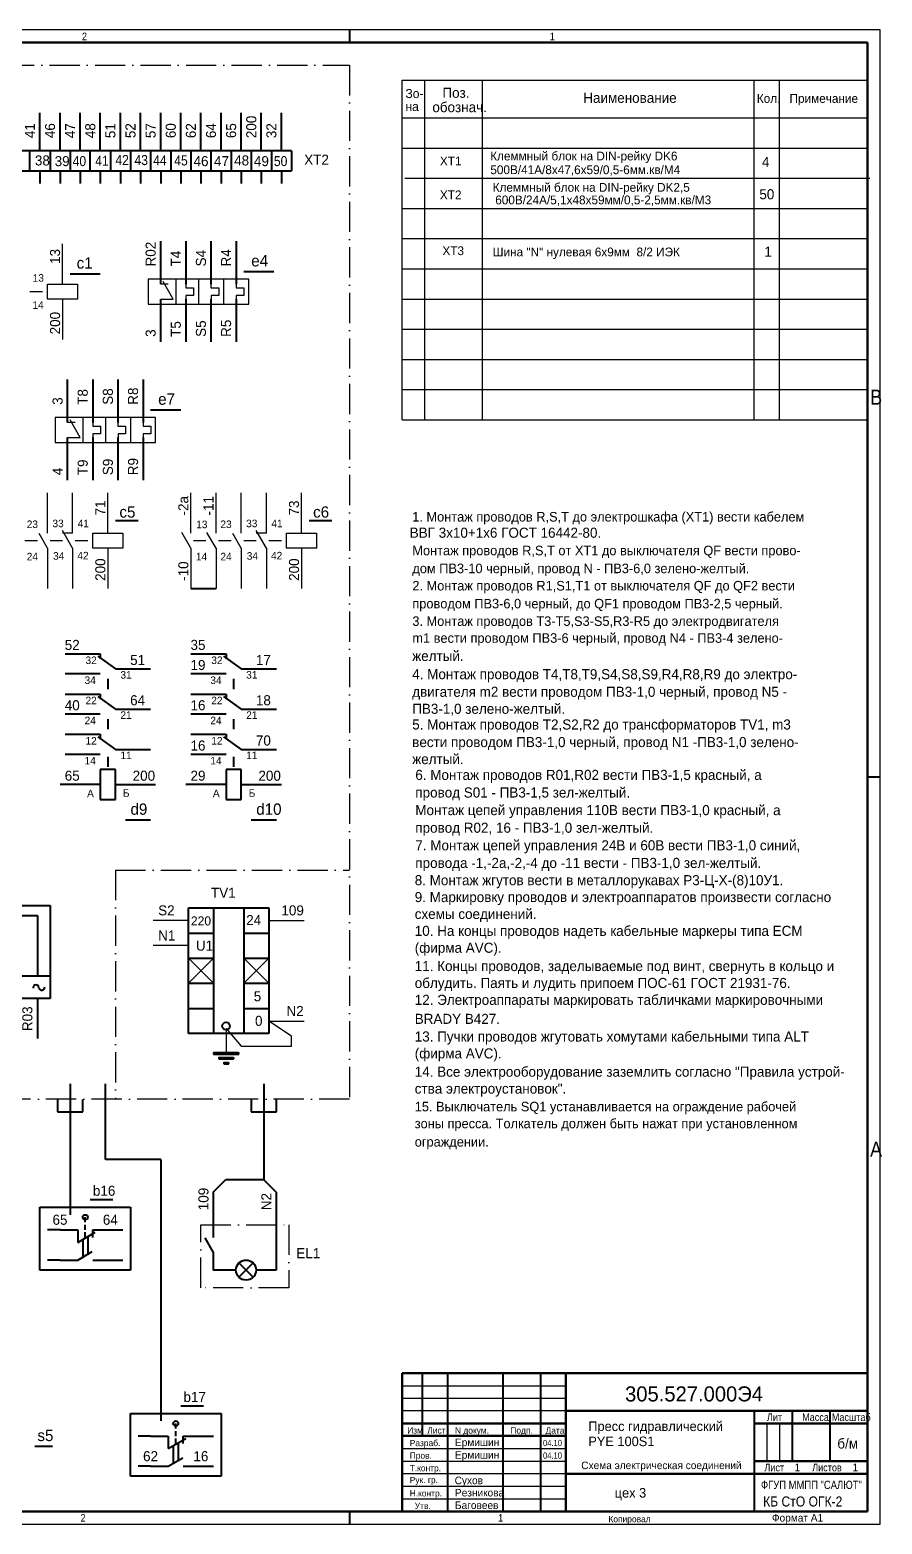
# Model space of a CAD drawing. Extents: x 0 to 842, y 0 to 594.
# Drawn here: x 503 to 842, y 0 to 594 of the extents above; entities that cross this region are included whole.
import ezdxf

# ---------------------------------------------------------------- set-up
doc = ezdxf.new("R2010")
doc.units = 0
doc.linetypes.add('ACAD_ISO10W100', pattern=[18, 12, -3, 0, -3])
doc.layers.get('0').update_dxf_attribs({"linetype": 'CONTINUOUS', "lineweight": 40})
for name, color, linetype, lineweight in [('СЛОЙ1', 3, 'CONTINUOUS', 30), ('Слой2', 4, 'ACAD_ISO10W100', 25), ('Слой3 -060mm', 6, 'CONTINUOUS', 50)]:
    doc.layers.add(name, color=color, linetype=linetype, lineweight=lineweight)
doc.styles.get("Standard").update_dxf_attribs({"font": 'cad2win.shx'})

# ---------------------------------------------------------------- blocks, each defined once
blk = doc.blocks.new('ЛАМПА')
for p, q in [((0, 0), (8.02, 0)), ((14.81, -2.83), (9.15, 2.83)), ((14.81, 2.83), (9.15, -2.83)), ((9.15, 2.83), (9.15, 2.83)), ((16, -0.01), (25, 0))]:
    blk.add_line(p, q)
blk.add_circle((11.98, 0), 4)
blk = doc.blocks.new('контакт размыкающ')
for p, q in [((0, 0), (7, 0)), ((7, 0), (7, -5)), ((13, 0), (20, 0)), ((13, -3), (13, 0)), ((7, -5), (13.98, -0.97))]:
    blk.add_line(p, q)
blk = doc.blocks.new('контакт замыкающ')
for p, q in [((0, 0), (7, 0)), ((7, 0), (12.8, 3.35)), ((13, 0), (20, 0))]:
    blk.add_line(p, q)

msp = doc.modelspace()

# ---------------------------------------------------------------- linework, layer by layer
for p, q in [((630.13, 589.02), (630.13, 594.02)), ((507, 546), (507, 561)), ((515, 546), (515, 561)), ((523, 546), (523, 561)), ((531, 546), (531, 561)), ((539, 546), (539, 561)), ((547, 546), (547, 561)), ((555, 546), (555, 561)), ((563, 546), (563, 561)), ((571, 546), (571, 561)), ((579, 546), (579, 561)), ((587, 546), (587, 561)), ((595, 546), (595, 561)), ((603, 546), (603, 561)), ((527, 546), (447, 546)), ((503, 538), (503, 546)), ((511, 546), (511, 538)), ((519, 546), (519, 538)), ((527, 538), (527, 546)), ((567, 546), (527, 546)), ((535, 546), (535, 538)), ((543, 546), (543, 538)), ((551, 546), (551, 538)), ((559, 546), (559, 538)), ((567, 546), (567, 538)), ((607, 546), (567, 546)), ((575, 546), (575, 538)), ((583, 546), (583, 538)), ((591, 546), (591, 538)), ((599, 546), (599, 538)), ((607, 546), (607, 538)), ((447, 538), (527, 538)), ((507, 538), (507, 533)), ((515, 538), (515, 533)), ((523, 538), (523, 533)), ((527, 538), (567, 538)), ((531, 538), (531, 533)), ((539, 538), (539, 533)), ((547, 538), (547, 533)), ((555, 538), (555, 533)), ((563, 538), (563, 533)), ((567, 538), (607, 538)), ((571, 538), (571, 533)), ((579, 538), (579, 533)), ((587, 538), (587, 533)), ((595, 538), (595, 533)), ((603, 538), (603, 533)), ((555, 493), (555, 510)), ((565, 510), (565, 493)), ((575, 510), (575, 493)), ((585, 510), (585, 493)), ((519, 497), (531, 497)), ((588, 498), (600, 498)), ((555, 470), (555, 487)), ((565, 487), (565, 470)), ((575, 487), (575, 470)), ((585, 487), (585, 470)), ((518, 438), (518, 455)), ((528, 455), (528, 438)), ((538, 455), (538, 438)), ((548, 455), (548, 438)), ((551, 443), (563, 443)), ((518, 415), (518, 432)), ((528, 432), (528, 415)), ((538, 432), (538, 415)), ((548, 432), (548, 415)), ((537, 399), (546, 399)), ((614, 399), (623, 399)), ((567, 372), (577, 372)), ((517, 346), (531, 346)), ((530, 345), (536.98, 340)), ((531, 346), (531, 344)), ((567, 346), (581, 346)), ((580, 345), (586.98, 340)), ((581, 346), (581, 344)), ((537, 340), (551, 340)), ((587, 340), (601, 340)), ((531, 338), (517, 338)), ((534, 336), (534, 332)), ((581, 338), (567, 338)), ((584, 336), (584, 332)), ((517, 330), (531, 330)), ((530, 329), (536.98, 324)), ((531, 330), (531, 328)), ((567, 330), (581, 330)), ((580, 329), (586.98, 324)), ((581, 330), (581, 328)), ((531, 322), (517, 322)), ((537, 324), (551, 324)), ((581, 322), (567, 322)), ((587, 324), (601, 324)), ((534, 320), (534, 316)), ((584, 320), (584, 316)), ((517, 314), (531, 314)), ((530, 313), (536.98, 308)), ((531, 314), (531, 312)), ((567, 314), (581, 314)), ((580, 313), (586.98, 308)), ((581, 314), (581, 312)), ((531, 306), (517, 306)), ((534, 305), (534, 301)), ((537, 308), (551, 308)), ((581, 306), (567, 306)), ((584, 305), (584, 301)), ((587, 308), (601, 308)), ((537, 300.02), (531, 300.02)), ((531, 300.02), (531, 288.02)), ((537, 288.02), (537, 300.02)), ((587, 300.02), (581, 300.02)), ((581, 300.02), (581, 288.02)), ((587, 288.02), (587, 300.02)), ((836, 297.04), (841, 297.04)), ((531, 294), (515, 294)), ((537, 294), (553, 294)), ((581, 294), (565, 294)), ((587, 294), (603, 294)), ((531, 288.02), (537, 288.02)), ((581, 288.02), (587, 288.02)), ((541, 280), (551, 280)), ((591, 280), (601, 280)), ((471, 246), (511, 246)), ((511, 246), (511, 218)), ((566, 245), (598, 245)), ((566, 195), (566, 245)), ((576, 245), (576, 195)), ((588, 245), (588, 195)), ((598, 245), (598, 195)), ((486, 242), (506, 242)), ((506, 242), (506, 218)), ((566, 235), (576, 235)), ((588, 235), (598, 235)), ((566, 225), (576, 225)), ((588, 225), (598, 225)), ((471, 218), (511, 218)), ((511, 218), (511, 209)), ((566, 215), (576, 215)), ((588, 215), (598, 215)), ((511, 209), (471, 209)), ((506, 209), (506, 193)), ((566, 205), (576, 205)), ((588, 205), (598, 205)), ((598, 195), (566, 195)), ((576, 187.5), (586, 187.5)), ((576.04, 187.48), (576.04, 186.81)), ((576.04, 186.81), (586.03, 186.81)), ((578, 185.5), (584, 185.5)), ((578.15, 185.54), (578.15, 184.95)), ((578.15, 184.95), (584.08, 184.95)), ((584.08, 184.95), (584.08, 185.54)), ((586.03, 186.81), (586.03, 187.48)), ((580, 183.5), (582, 183.5)), ((580.1, 183.51), (580.1, 183)), ((580.1, 183), (582.05, 183)), ((582.05, 183), (582.05, 183.51)), ((519, 175), (519, 123)), ((533, 145), (533, 175)), ((596, 175), (596, 137)), ((514, 168.86), (514, 163.86)), ((524, 163.86), (524, 168.86)), ((591, 168.86), (591, 163.86)), ((601, 163.86), (601, 168.86)), ((514, 163.86), (524, 163.86)), ((591, 163.86), (601, 163.86)), ((555, 145), (533, 145)), ((555, 145), (555, 41)), ((575.92, 132), (580.92, 137)), ((580.92, 137), (595.92, 137)), ((595.92, 137), (600.92, 132)), ((575.92, 132), (575.92, 119)), ((600.92, 132), (600.92, 101)), ((507, 126), (543, 126)), ((507, 101), (507, 126)), ((527, 129), (536, 129)), ((543, 126), (543, 101)), ((525, 120), (525, 122)), ((525, 117), (525, 119)), ((515, 117), (510, 117)), ((524, 113), (524, 106)), ((525, 114), (525, 116)), ((526, 114), (526, 107)), ((535, 117), (540, 117)), ((543, 101), (507, 101)), ((515, 105), (510, 105)), ((535, 105), (540, 105)), ((659, 60.04), (659, 35.04)), ((669, 60.04), (669, 5.04)), ((691, 60.04), (691, 5.04)), ((706, 60.04), (706, 5.04)), ((543, 44), (579, 44)), ((543, 19), (543, 44)), ((563, 47), (572, 47)), ((579, 44), (579, 19)), ((791, 45.04), (791, 5.04)), ((806, 45.04), (806, 25.04)), ((821, 45.04), (821, 25.04)), ((561, 38), (561, 40)), ((561, 35), (561, 37)), ((505, 31), (512, 31)), ((551, 35), (546, 35)), ((560, 31), (560, 24)), ((561, 32), (561, 34)), ((562, 32), (562, 25)), ((571, 35), (576, 35)), ((579, 19), (543, 19)), ((551, 23), (546, 23)), ((571, 23), (576, 23)), ((630.15, 0), (630.15, 5))]:
    msp.add_line(p, q)
for centre, radius in [((581, 198), 1.5), ((525, 122), 1), ((561, 40), 1)]:
    msp.add_circle(centre, radius)
for centre, radius, start, end in [((505.41, 213.19), 1.15, 5.96284, 185.22937), ((507.73, 213.47), 1.19, 187.95546, 3.49927)]:
    msp.add_arc(centre, radius, start, end)
at = {"layer": 'СЛОЙ1'}
for p, q in [((841, 594.04), (0, 594.04)), ((841, 0.04), (841, 594.04)), ((651, 574.04), (835.95, 574.04)), ((651, 439.04), (651, 574.04)), ((660, 439.04), (660, 574.04)), ((683, 439.04), (683, 574.04)), ((791, 439.04), (791, 574.04)), ((801, 439.04), (801, 574.04)), ((651, 559.04), (835.95, 559.04)), ((651, 547.04), (835.95, 547.04)), ((652, 535.04), (836.95, 535.04)), ((651, 523.04), (835.95, 523.04)), ((651, 511.04), (835.95, 511.04)), ((516, 493), (516, 509)), ((651, 499.04), (835.95, 499.04)), ((590, 495), (550, 495)), ((550, 495), (550, 485)), ((560, 487), (555.97, 493.98)), ((561, 495), (561, 485)), ((570, 495), (570, 485)), ((580, 495), (580, 485)), ((590, 485), (590, 495)), ((503, 490), (508, 490)), ((509.98, 487), (509.98, 493)), ((509.98, 493), (521.98, 493)), ((521.98, 493), (521.98, 487)), ((558, 493), (555, 493)), ((565, 493), (565, 491.48)), ((565, 491.48), (568.06, 491.48)), ((565.06, 488.49), (565.06, 487.02)), ((568.06, 488.49), (565.06, 488.49)), ((568.06, 491.48), (568.06, 488.49)), ((575, 493), (575, 491.48)), ((575, 491.48), (578.06, 491.48)), ((578.06, 488.49), (575.06, 488.49)), ((575.06, 488.49), (575.06, 487.02)), ((578.06, 491.48), (578.06, 488.49)), ((585, 493), (585, 491.48)), ((585, 491.48), (588.06, 491.48)), ((585.06, 488.49), (585.06, 487.02)), ((588.06, 488.49), (585.06, 488.49)), ((588.06, 491.48), (588.06, 488.49)), ((521.98, 487), (509.98, 487)), ((516, 487), (516, 471)), ((550, 485), (590, 485)), ((555, 487), (560, 487)), ((651, 487.04), (835.95, 487.04)), ((651, 475.04), (835.95, 475.04)), ((651, 463.04), (835.95, 463.04)), ((651, 451.04), (835.95, 451.04)), ((553, 440), (513, 440)), ((513, 440), (513, 430)), ((524, 440), (524, 430)), ((533, 440), (533, 430)), ((543, 440), (543, 430)), ((553, 430), (553, 440)), ((521, 438), (518, 438)), ((523, 432), (518.97, 438.98)), ((528, 438), (528, 436.48)), ((528, 436.48), (531.06, 436.48)), ((531.06, 436.48), (531.06, 433.49)), ((538, 438), (538, 436.48)), ((538, 436.48), (541.06, 436.48)), ((541.06, 436.48), (541.06, 433.49)), ((548, 438), (548, 436.48)), ((548, 436.48), (551.06, 436.48)), ((551.06, 436.48), (551.06, 433.49)), ((651, 439.04), (835.95, 439.04)), ((513, 430), (553, 430)), ((518, 432), (523, 432)), ((528.06, 433.49), (528.06, 432.02)), ((531.06, 433.49), (528.06, 433.49)), ((541.06, 433.49), (538.06, 433.49)), ((538.06, 433.49), (538.06, 432.02)), ((548.06, 433.49), (548.06, 432.02)), ((551.06, 433.49), (548.06, 433.49)), ((510, 394), (510, 410)), ((520, 394), (520, 410)), ((534, 394), (534, 410)), ((567, 394), (567, 410)), ((577, 394), (577, 410)), ((587, 394), (587, 410)), ((597, 394), (597, 410)), ((611, 394), (611, 410)), ((510, 388), (506.65, 393.8)), ((520, 388), (516, 395)), ((520, 394), (516, 394)), ((527.98, 388), (527.98, 394)), ((527.98, 394), (539.98, 394)), ((539.98, 394), (539.98, 388)), ((567, 388), (563.4, 394.23)), ((577, 388), (573.4, 394.23)), ((587, 388), (583.65, 393.8)), ((597, 388), (593, 395)), ((597, 394), (593, 394)), ((604.98, 388), (604.98, 394)), ((604.98, 394), (616.98, 394)), ((616.98, 394), (616.98, 388)), ((501, 391), (506, 391)), ((510, 388), (510, 372)), ((511, 391), (516, 391)), ((520, 388), (520, 372)), ((521, 391), (526, 391)), ((539.98, 388), (527.98, 388)), ((534, 388), (534, 372)), ((567, 388), (567, 372)), ((568, 391), (573, 391)), ((577, 388), (577, 372)), ((578, 391), (583, 391)), ((587, 388), (587, 372)), ((588, 391), (593, 391)), ((597, 388), (597, 372)), ((598, 391), (603, 391)), ((616.98, 388), (604.98, 388)), ((611, 388), (611, 372)), ((566, 240), (552, 240)), ((598, 240), (612, 240)), ((566, 230), (552, 230)), ((566, 225), (576, 215)), ((576, 225), (566, 215)), ((598, 225), (588, 215)), ((588, 225), (598, 215)), ((581, 197), (581, 187)), ((581, 197), (587, 190)), ((598, 200), (612, 200)), ((607, 194), (598, 200)), ((607, 190), (607, 194)), ((587, 190), (607, 190)), ((651, 55.04), (716, 55.04)), ((651, 50.04), (716, 50.04)), ((716, 45.04), (651, 45.04)), ((796, 40.04), (796, 25.04)), ((801, 40.04), (801, 25.04)), ((651, 30.04), (716, 30.04)), ((651, 25.04), (716, 25.04)), ((716, 20.04), (651, 20.04)), ((651, 15.04), (716, 15.04)), ((651, 10.04), (716, 10.04)), ((0, 0.04), (841, 0.04))]:
    msp.add_line(p, q, dxfattribs=at)
at = {"layer": 'Слой2'}
for p, q in [((185, 580), (630, 580)), ((630, 580), (630, 169)), ((537, 260), (537, 169)), ((537, 260), (630, 260)), ((630, 169), (196, 169)), ((570.92, 119), (605.92, 119)), ((570.92, 94), (570.92, 119)), ((605.92, 119), (605.92, 94)), ((605.92, 94), (570.92, 94))]:
    msp.add_line(p, q, dxfattribs=at)
at = {"layer": 'Слой3 -060mm'}
for p, q in [((20, 589.04), (836, 589.04)), ((836, 589.04), (836, 5.04)), ((836, 60.04), (651, 60.04)), ((651, 60.04), (651, 5.04)), ((716, 60.04), (716, 5.04)), ((716, 45.04), (836, 45.04)), ((651, 40.04), (716, 40.04)), ((791, 40.04), (836, 40.04)), ((651, 35.04), (716, 35.04)), ((791, 25.04), (836, 25.04)), ((716, 20.04), (836, 20.04)), ((836, 5.04), (20, 5.04))]:
    msp.add_line(p, q, dxfattribs=at)

# ---------------------------------------------------------------- block references
for name, p, rotation in [('контакт замыкающ', (576, 101), 90), ('ЛАМПА', (600.92, 101), 180)]:
    msp.add_blockref(name, p, dxfattribs=dict(rotation=rotation))
for name, p in [('контакт размыкающ', (515, 117)), ('контакт замыкающ', (515, 105)), ('контакт размыкающ', (551, 35)), ('контакт замыкающ', (551, 23))]:
    msp.add_blockref(name, p)

# ---------------------------------------------------------------- texts
at = {"width": 0.9}
for s, height, p in [('2', 3, (523.69, 589.95)), ('1', 3, (709.69, 589.95)), ('40', 4, (520, 539.87)), ('41', 4, (529, 540)), ('42', 4, (537, 540.29)), ('43', 4, (544.58, 540.28)), ('44', 4, (552, 540.15)), ('45', 4, (560.4, 540.14)), ('50', 4, (600, 539.87)), ('В', 6, (837, 445.04)), ('А', 6, (837, 146.04)), ('2', 3, (523.15, 1)), ('1', 3, (689.15, 1))]:
    msp.add_text(s, height=height, dxfattribs=at).set_placement(p)
for s, p in [('200', (593, 551)), ('41', (505, 551)), ('46', (513, 551)), ('47', (521, 551)), ('48', (529, 551)), ('51', (537, 551)), ('52', (545, 551)), ('57', (553, 551)), ('60', (561, 551)), ('62', (569, 551)), ('64', (577, 551)), ('65', (585, 551)), ('32', (601, 551)), ('13', (515, 501)), ('R02', (553, 500)), ('T4', (563, 500)), ('S4', (573, 500)), ('R4', (583, 500)), ('200', (515, 473)), ('T5', (563, 472)), ('S5', (573, 472)), ('R5', (583, 472)), ('3', (553, 472)), ('R8', (546, 445)), ('3', (516, 445)), ('T8', (526, 445)), ('S8', (536, 445)), ('T9', (526, 417)), ('S9', (536, 417)), ('R9', (546, 417)), ('4', (516, 417)), ('71', (533, 401)), ('-2a', (566, 401)), ('-11', (576, 401)), ('73', (610, 401)), ('200', (533, 375)), ('-10', (566, 375)), ('200', (610, 375)), ('R03', (504, 196)), ('109', (574, 124.79)), ('N2', (599, 124.79))]:
    msp.add_text(s, height=4, rotation=90).set_placement(p)
for s, height, p in [('38', 4, (505, 540.14)), ('39', 4, (512.86, 539.86)), ('46', 4, (568.07, 539.86)), ('47', 4, (576.21, 539.87)), ('48', 4, (584.21, 540.14)), ('49', 4, (592.07, 539.86)), ('ХТ2', 4, (612.06, 540.44)), ('ХТ1', 3.5, (666, 540.15)), ('Клеммный блок на DIN-рейку DK6', 3.5, (686, 542.15)), ('4', 4, (794, 539.52)), ('500B/41A/8x47,6x59/0,5-6мм.кв/M4', 3.5, (686.05, 536.69)), ('ХТ2', 3.5, (666, 526.69)), ('Клеммный блок на DIN-рейку DK2,5', 3.5, (687, 529.69)), ('50', 4, (793, 526.69)), ('600В/24А/5,1х48х59мм/0,5-2,5мм.кв/М3', 3.5, (688, 524.69)), ('ХТ3', 3.5, (667, 504.5)), ('Шина "N" нулевая 6х9мм  8/2 ИЭК', 3.5, (687, 504)), ('1', 4, (795, 503.88)), ('c1', 4.5, (521.6, 499.14)), ('e4', 4.5, (591, 500)), ('e7', 4.5, (554, 445)), ('c5', 4.5, (538.6, 400.14)), ('c6', 4.5, (615.6, 400.14)), ('1. Монтаж проводов R,S,T до электрошкафа (ХТ1) вести кабелем', 3.8, (655, 398.59)), ('ВВГ 3х10+1х6 ГОСТ 16442-80.', 4, (654, 392.14)), ('Монтаж проводов R,S,T от ХТ1 до выключателя QF вести прово-', 3.8, (655.05, 385.17)), ('дом ПВ3-10 черный, провод N - ПВ3-6,0 зелено-желтый.', 3.8, (655.05, 378.05)), ('2. Монтаж проводов R1,S1,T1 от выключателя QF до QF2 вести ', 3.8, (655.05, 371.17)), ('проводом ПВ3-6,0 черный, до QF1 проводом ПВ3-2,5 черный.', 3.8, (655.05, 364.05)), ('3. Монтаж проводов T3-T5,S3-S5,R3-R5 до электродвигателя ', 3.8, (655.05, 357.09)), ('52', 4, (516.86, 347.54)), ('35', 4, (566.86, 347.54)), ('m1 вести проводом ПВ3-6 черный, провод N4 - ПВ3-4 зелено-', 3.8, (655.05, 350.37)), ('51', 4, (542.86, 341.54)), ('17', 4, (592.86, 341.54)), ('желтый.', 4, (655, 343.14)), ('19', 4, (566.86, 339.54)), ('4. Монтаж проводов T4,T8,T9,S4,S8,S9,R4,R8,R9 до электро-', 4, (655, 335.9)), ('двигателя m2 вести проводом ПВ3-1,0 черный, провод N5 -', 4, (655, 328.9)), ('40', 4, (516.86, 323.54)), ('64', 4, (542.86, 325.54)), ('16', 4, (566.86, 323.54)), ('18', 4, (592.86, 325.54)), ('ПВ3-1,0 зелено-желтый.', 4, (655, 322.14)), ('5. Монтаж проводов T2,S2,R2 до трансформаторов TV1, m3', 4, (655, 315.9)), ('16', 4, (566.86, 307.54)), ('70', 4, (592.86, 309.54)), ('вести проводом ПВ3-1,0 черный, провод N1 -ПВ3-1,0 зелено-', 4, (655, 308.9)), ('желтый.', 4, (655, 302.14)), ('65', 4, (516.86, 295.54)), ('200', 4, (543.86, 295.54)), ('29', 4, (566.86, 295.54)), ('200', 4, (593.86, 295.54)), ('6. Монтаж проводов R01,R02 вести ПВ3-1,5 красный, а ', 4, (656.23, 295.86)), ('провод S01 - ПВ3-1,5 зел-желтый.', 4, (656.23, 288.86)), ('d9', 4.5, (543, 282)), ('d10', 4.5, (593, 282)), ('Монтаж цепей управления 110В вести ПВ3-1,0 красный, а ', 4, (656.23, 281.86)), ('провод R02, 16 - ПВ3-1,0 зел-желтый.', 4, (656.23, 274.86)), ('7. Монтаж цепей управления 24В и 60В вести ПВ3-1,0 синий,', 4, (656.23, 267.86)), ('провода -1,-2а,-2,-4 до -11 вести - ПВ3-1,0 зел-желтый.', 4, (656.23, 260.86)), ('8. Монтаж жгутов вести в металлорукавах Р3-Ц-Х-(8)10У1.', 4, (656, 254)), ('TV1', 4, (575, 249)), ('9. Маркировку проводов и электроаппаратов произвести согласно', 4, (656, 247.29)), ('S2', 4, (554, 242)), ('109', 4, (603, 242)), ('схемы соединений.', 4, (656, 240.57)), ('220', 3.6, (567, 238)), ('24', 4, (589, 238.14)), ('10. На концы проводов надеть кабельные маркеры типа ECM', 4, (656, 233.86)), ('N1', 4, (554, 232)), ('U1', 4, (569, 228)), ('(фирма AVC).', 4, (656, 227.14)), ('11. Концы проводов, заделываемые под винт, свернуть в кольцо и', 4, (656, 219.86)), ('облудить. Паять и лудить припоем ПОС-61 ГОСТ 21931-76.', 4, (656, 213.14)), ('5', 4, (592, 207.86)), ('12. Электроаппараты маркировать табличками маркировочными', 4, (656, 206.43)), ('0', 4, (592.5, 198.07)), ('N2', 4, (605, 202)), ('BRADY B427.', 4, (656, 198.87)), ('13. Пучки проводов жгутовать хомутами кабельными типа ALT', 4, (656, 191.86)), ('(фирма AVC).', 4, (656, 185.14)), ('14. Все электрооборудование заземлить согласно "Правила устрой-', 4, (656, 177.86)), ('ства электроустановок".', 4, (656, 171.14)), ('15. Выключатель SQ1 устанавливается на ограждение рабочей', 3.8, (656, 164.09)), ('зоны пресса. Толкатель должен быть нажат при установленном', 3.8, (656, 157.37)), ('ограждении.', 3.8, (656, 150.09)), ('b16', 4, (528.05, 130.54)), ('65', 4, (512, 119)), ('64', 4, (532, 119)), ('EL1', 4, (608.93, 105.71)), ('305.527.000Э4', 6, (739.61, 48.76)), ('b17', 4, (564.05, 48.54)), ('s5', 4.5, (506, 33)), ('Пресс гидравлический', 3.8, (725, 37)), ('PYE 100S1', 3.8, (725, 31)), ('б/м', 4, (824, 30.04)), ('62', 4, (548, 25)), ('16', 4, (568, 25)), ('1', 3, (807, 21.04)), ('1', 3, (830, 21.04)), ('цех 3', 3.8, (735.5, 10.54))]:
    msp.add_text(s, height=height).set_placement(p)
at = {"color": 0}
for s, height, width, p in [('ФГУП ММПП "САЛЮТ"', 3.3, 0.85, (793.64, 13.96)), ('КБ СтО ОГК-2', 4, 0.9, (794.5, 7))]:
    msp.add_text(s, height=height, dxfattribs=dict(at, width=width)).set_placement(p)
at = {"layer": 'СЛОЙ1'}
for s, height, p in [('Зо-', 3.6, (652.3, 566.94)), ('Поз.', 4, (667, 567.04)), ('на', 3.6, (652.3, 561.8)), ('обознач.', 4, (663, 561.33)), ('Наименование', 4, (723, 565.04)), ('Кол.', 3.5, (792, 565.04)), ('Примечание', 3.5, (805, 565.04)), ('13', 3, (504.12, 493.93)), ('14', 3, (504, 483.14)), ('23', 3, (501.75, 396)), ('33', 3, (511.97, 396.33)), ('41', 3, (522, 396.29)), ('13', 3, (569.12, 395.93)), ('23', 3, (578.75, 396)), ('33', 3, (588.97, 396.33)), ('41', 3, (599, 396.29)), ('24', 3, (501.75, 383.15)), ('34', 3, (512.22, 383.4)), ('42', 3, (521.87, 383.53)), ('14', 3, (569, 383.14)), ('24', 3, (578.75, 383.15)), ('34', 3, (589.22, 383.4)), ('42', 3, (598.87, 383.53)), ('32', 3, (525.12, 341.93)), ('32', 3, (575.12, 341.93)), ('31', 3, (539, 336.14)), ('31', 3, (589, 336.14)), ('34', 3, (524.75, 334)), ('34', 3, (574.75, 334)), ('22', 3, (525.12, 325.93)), ('22', 3, (575.12, 325.93)), ('24', 3, (524.75, 318)), ('21', 3, (539, 320.14)), ('24', 3, (574.75, 318)), ('21', 3, (589, 320.14)), ('12', 3, (525.12, 309.93)), ('12', 3, (575.12, 309.93)), ('14', 3, (524.75, 302)), ('11', 3, (539, 304.14)), ('14', 3, (574.75, 302)), ('11', 3, (589, 304.14)), ('А', 3, (525.75, 289)), ('Б', 3, (540, 289.14)), ('А', 3, (575.75, 289)), ('Б', 3, (590, 289.14)), ('Изм', 2.5, (653, 36)), ('Лист', 2.5, (661, 36)), ('N докум.', 2.5, (672, 36)), ('Подп.', 2.5, (694, 36)), ('Дата', 2.5, (708, 36)), ('Разраб.', 2.5, (654, 31)), ('Ермишин', 3, (672, 31)), ('Пров.', 2.5, (654, 26)), ('Ермишин', 3, (672, 26)), ('Схема электрическая соединений', 3, (722.21, 21.86)), ('Т.контр.', 2.5, (654, 21)), ('Рук. гр.', 2.5, (654, 16.29)), ('Сухов', 3, (671.86, 15.86)), ('Н.контр.', 2.5, (654, 11)), ('Резникова', 3, (672, 11)), ('Утв.', 2.5, (656, 6)), ('Баговеев', 3, (672, 6)), ('Копировал', 2.5, (733, 0.76)), ('Формат А1', 3, (798, 1))]:
    msp.add_text(s, height=height, dxfattribs=at).set_placement(p)
at = {"layer": 'СЛОЙ1', "width": 0.9}
for s, height, p in [('Лит', 3, (796, 41)), ('Масса', 3, (810, 41)), ('Масштаб', 3, (821.8, 41)), ('04.10', 2.5, (707, 31)), ('04.10', 2.5, (707, 26)), ('Лист', 3, (795, 21)), ('Листов', 3, (814, 21))]:
    msp.add_text(s, height=height, dxfattribs=at).set_placement(p)

doc.saveas('drawing.dxf')
